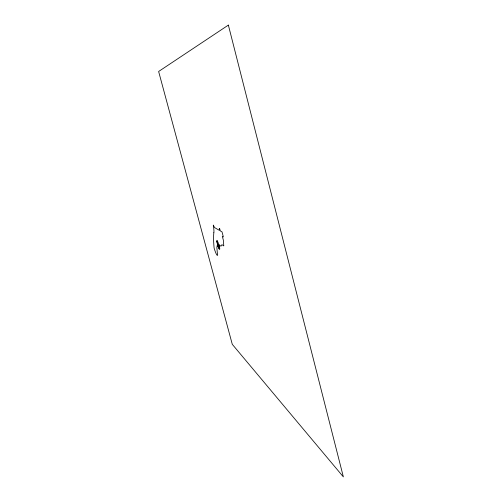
<?xml version="1.0" encoding="UTF-8"?>
<svg xmlns="http://www.w3.org/2000/svg" width="502" height="502" viewBox="0 0 502 502"><rect width="100%" height="100%" fill="white"/><g stroke="black" fill="none" stroke-linecap="round" stroke-linejoin="round"><path stroke-width="0.75" d="M216.914 240.929L217.021 240.74A4.079 0.59 73.6 0 1 218.734 244.461L219.016 245.491A4.079 0.59 73.6 0 1 219.248 248.553A4.079 0.59 73.6 0 1 217.617 244.838L217.341 243.821A4.079 0.59 73.6 0 1 216.914 240.929L217.19 242.372A5.271 0.759 73.6 0 0 217.586 243.959L218.841 247.693L217.849 244.493A5.296 0.766 73.6 0 1 217.404 242.786L217.021 240.74M213.833 232.74A21.021 2.981 73.9 0 0 213.563 226.998L213.287 225.059L214.561 227.569L219.424 230.387L219.267 228.448L219.688 228.692L220.271 230.876L222.022 231.886L223.371 236.963L222.323 236.329L223.315 240.05L223.792 245.892L221.947 244.681L220.936 246.206L218.96 244.738L219.242 245.785A5.076 0.728 73.6 0 1 219.449 249.394A5.076 0.728 73.6 0 1 217.404 244.599L216.845 247.599L217.554 255.28A7.831 1.092 73.6 0 1 214.122 248.113A113.377 16.773 72.6 0 1 213.839 232.771M228.366 25.1L158.632 71.485L232.288 344.334L343.368 476.9L228.366 25.1"/></g></svg>
